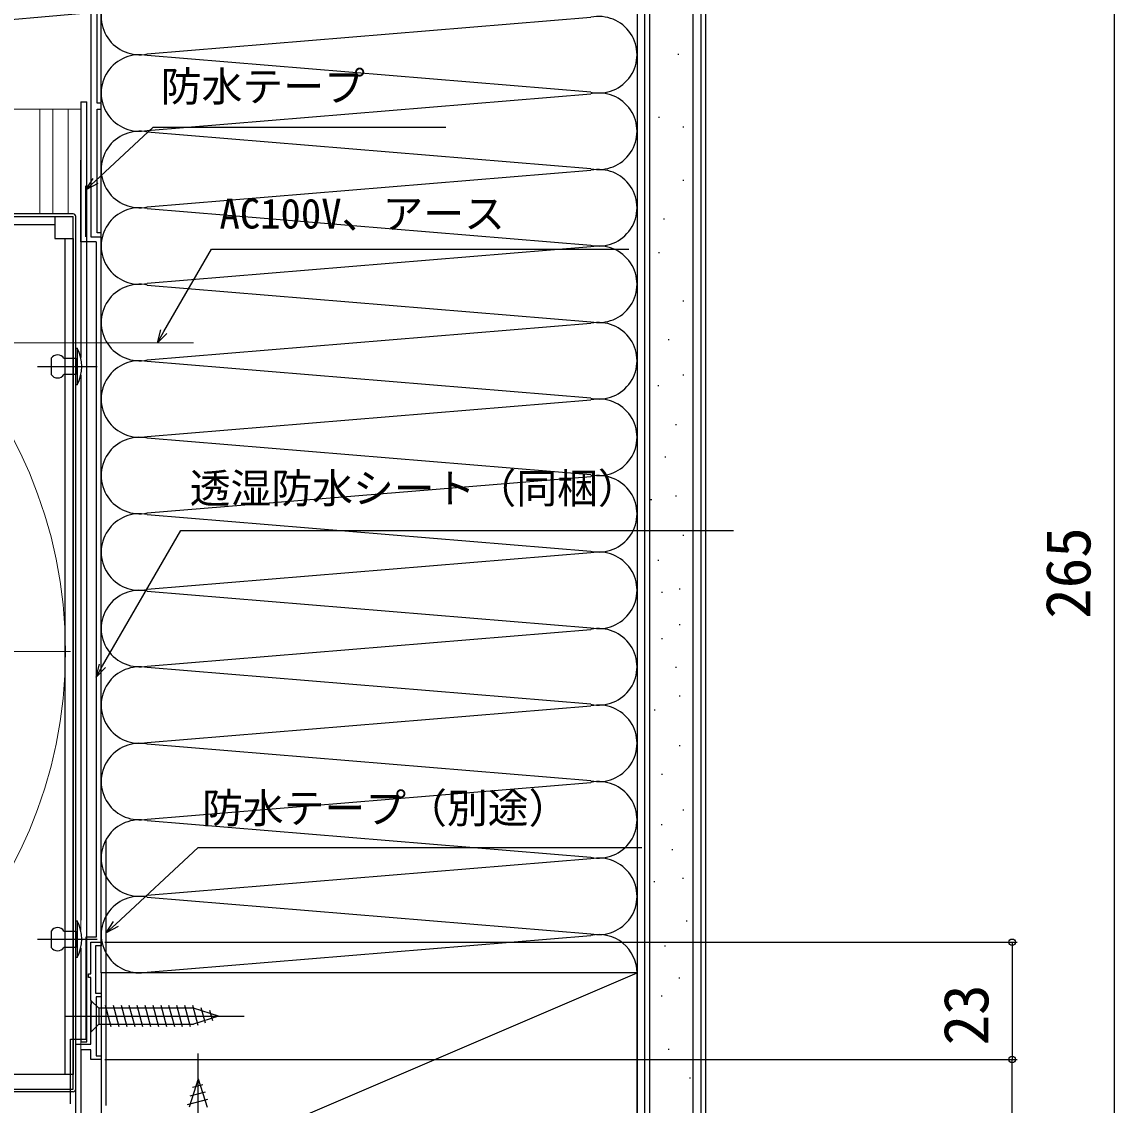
# Model space of a CAD drawing. Units: millimetres, scale not verified. Extents: x -525 to 525, y -782 to 778.
# Drawn here: x -148.3 to 65.7, y 354.8 to 567.2 of the extents above; entities that cross this region are included whole.
import ezdxf
from ezdxf.enums import TextEntityAlignment as Align

# ---------------------------------------------------------------- set-up
doc = ezdxf.new("R2010")
doc.units = ezdxf.units.MM
doc.header["$LTSCALE"] = 4
for name, color, linetype in [('0-2_YKK_11', 7, 'Continuous'), ('0-5_YKK_13', 4, 'Continuous'), ('0-7_YKK_D', 6, 'Continuous'), ('0-9_YSS_K', 3, 'Continuous'), ('0-A_YSS_KE', 3, 'Continuous')]:
    doc.layers.add(name, color=color, linetype=linetype)
doc.layers.add('0-4_YKK_12', color=2, linetype='Continuous', lineweight=18)
doc.styles.add('ＭＳ ゴシック', font='')
doc.styles.get('ＭＳ ゴシック').set_extended_font_data('MS Gothic')

msp = doc.modelspace()

# ---------------------------------------------------------------- linework, layer by layer
at = {"layer": '0-2_YKK_11'}
for points in [[(-160.189, 564.9), (-160.189, 566.773), (-134.789, 568.995), (-134.789, 525), (-132.789, 525), (-132.789, 525.8), (-133.589, 525.8), (-133.589, 550), (-132.789, 550), (-132.789, 551.2), (-133.589, 551.2), (-133.589, 569)], [(-137.787, 346.398), (-137.787, 366.698), (-134.787, 366.698), (-134.787, 374.439), (-134.667, 374.623), (-134.667, 375.173), (-134.787, 375.356), (-134.787, 379.798), (-135.287, 379.798), (-135.287, 380.498), (-134.787, 380.498), (-134.787, 386.698), (-132.787, 386.698), (-132.787, 385.998), (-133.887, 385.998), (-133.887, 376.698), (-132.787, 376.698), (-132.787, 375.998), (-133.787, 375.998), (-133.787, 364.398), (-132.787, 364.398), (-132.787, 363.698), (-134.787, 363.698), (-134.787, 365.598), (-136.787, 365.598), (-136.787, 338.698)]]:
    msp.add_lwpolyline(points, dxfattribs=at)
at = {"layer": '0-4_YKK_12'}
for p, q in [((-132.789, 353.7), (-132.789, 595.7)), ((-225.789, 550), (-136.789, 550)), ((-144.789, 529.494), (-144.789, 550)), ((-142.289, 529.494), (-142.289, 550)), ((-139.289, 550), (-139.289, 529.494)), ((-136.789, 501.337), (-136.789, 550)), ((-156.295, 504.2), (-114.68, 504.2)), ((-136.789, 389.035), (-136.789, 497.861)), ((-320.788, 443.699), (-138.788, 443.699)), ((-136.789, 364.698), (-136.789, 385.558)), ((-136.789, 336.2), (-136.789, 363.698))]:
    msp.add_line(p, q, dxfattribs=at)
msp.add_circle((-229.788, 443.699), 90, dxfattribs=at)
at = {"layer": '0-5_YKK_13'}
for p, q in [((-136.789, 551.5), (-135.589, 551.5)), ((-136.789, 551.5), (-136.789, 503.718)), ((-136.789, 551.5), (-136.789, 501.337)), ((-135.589, 367.2), (-135.589, 551.5)), ((-138.289, 529.494), (-177.289, 529.494)), ((-177.289, 528.994), (-138.289, 528.994)), ((-138.289, 357.896), (-138.289, 528.994)), ((-137.789, 357.896), (-137.789, 528.994)), ((-139.889, 524.697), (-139.889, 360.797)), ((-142.588, 501.199), (-142.588, 497.999)), ((-140.088, 501.199), (-137.788, 501.199)), ((-145.258, 499.599), (-133.588, 499.599)), ((-136.789, 497.861), (-136.789, 391.034)), ((-142.588, 388.896), (-142.588, 385.696)), ((-140.088, 388.896), (-137.788, 388.896)), ((-145.258, 387.296), (-133.588, 387.296)), ((-136.789, 385.558), (-136.789, 367.2)), ((-134.789, 375.298), (-134.789, 369.098)), ((-134.789, 375.298), (-133.239, 373.748)), ((-114.705, 373.748), (-133.239, 373.748)), ((-133.239, 373.748), (-133.239, 370.648)), ((-130.812, 370.098), (-131.938, 374.298)), ((-129.259, 370.098), (-130.385, 374.298)), ((-127.706, 370.098), (-128.832, 374.298)), ((-126.153, 370.098), (-127.279, 374.298)), ((-124.601, 370.098), (-125.726, 374.298)), ((-123.048, 370.098), (-124.173, 374.298)), ((-121.495, 370.098), (-122.62, 374.298)), ((-119.942, 370.098), (-121.067, 374.298)), ((-118.389, 370.098), (-119.514, 374.298)), ((-116.836, 370.098), (-117.961, 374.298)), ((-115.283, 370.098), (-116.408, 374.298)), ((-113.799, 370.356), (-114.855, 374.298)), ((-109.789, 372.198), (-114.705, 373.748)), ((-112.367, 370.808), (-113.181, 373.844)), ((-110.936, 371.259), (-111.485, 373.309)), ((-139.789, 372.198), (-104.789, 372.198)), ((-134.789, 369.098), (-133.239, 370.648)), ((-133.239, 370.648), (-114.705, 370.648)), ((-109.789, 372.198), (-114.705, 370.648)), ((-136.789, 367.2), (-135.589, 367.2)), ((-113.786, 314.9), (-113.786, 364.9)), ((-113.786, 359.9), (-115.536, 354.35)), ((-113.786, 359.9), (-112.036, 354.35)), ((-170.489, 357.896), (-138.289, 357.896)), ((-112.848, 358.754), (-114.897, 358.205)), ((-138.289, 357.396), (-170.489, 357.396)), ((-111.945, 355.89), (-115.967, 354.812)), ((-112.396, 357.322), (-115.432, 356.508))]:
    msp.add_line(p, q, dxfattribs=at)
for points in [[(-233.989, 532.397), (-233.989, 545.997), (-232.389, 545.997), (-232.389, 532.397), (-180.789, 532.397), (-180.789, 527.397), (-141.889, 527.397)], [(-141.889, 528.997), (-141.889, 524.697), (-138.289, 524.697), (-138.289, 360.797), (-153.289, 360.797), (-153.289, 357.897), (-232.389, 357.897), (-232.389, 341.197), (-233.989, 341.197), (-233.989, 357.897)], [(-177.789, 527.397), (-177.789, 528.997), (-141.889, 528.997)], [(-137.788, 501.199), (-137.788, 497.999), (-140.088, 497.999)], [(-137.788, 388.896), (-137.788, 385.696), (-140.088, 385.696)]]:
    msp.add_lwpolyline(points, dxfattribs=at)
for points in [[(-137.488, 495.999), (-137.788, 495.999), (-137.788, 503.199), (-137.488, 503.199)], [(-137.488, 383.696), (-137.788, 383.696), (-137.788, 390.896), (-137.488, 390.896)]]:
    msp.add_lwpolyline(points, close=True, dxfattribs=at)
for centre, radius, start, end in [((-138.289, 528.994), 0.5, 0, 90), ((-144.238, 499.599), 7.65, 331.92751, 28.07249), ((-141.338, 500.37), 1.5, 33.55731, 146.44269), ((-141.338, 498.828), 1.5, 213.55731, 326.44269), ((-144.238, 387.296), 7.65, 331.92751, 28.07249), ((-141.338, 388.067), 1.5, 33.55731, 146.44269), ((-141.338, 386.525), 1.5, 213.55731, 326.44269), ((-138.289, 357.896), 0.5, 270, 0)]:
    msp.add_arc(centre, radius, start, end, dxfattribs=at)
at = {"layer": '0-7_YKK_D'}
for p, q in [((65.713, 595.7), (65.713, 330.7)), ((-132.087, 386.698), (46.713, 386.698)), ((45.713, 386.698), (45.713, 363.698)), ((-132.087, 363.698), (46.713, 363.698)), ((-132.087, 363.698), (46.713, 363.698)), ((45.713, 330.7), (45.713, 363.698))]:
    msp.add_line(p, q, dxfattribs=at)
for points in [[(-135.789, 534.214), (-133.923, 535.953), (-122.616, 546.496), (-65.235, 546.496)], [(-133.458, 535.454), (-135.789, 534.214), (-134.389, 536.453)], [(-121.783, 504.2), (-120.508, 506.408), (-111.162, 522.596), (-29.389, 522.596)], [(-119.916, 506.067), (-121.783, 504.2), (-121.099, 506.75)], [(-133.792, 438.669), (-132.517, 440.877), (-117.191, 467.423), (-8.894, 467.423)], [(-131.925, 440.535), (-133.792, 438.669), (-133.108, 441.219)], [(-131.787, 388.516), (-129.922, 390.254), (-113.808, 405.279), (-26.871, 405.279)], [(-129.456, 389.755), (-131.787, 388.516), (-130.388, 390.754)]]:
    msp.add_lwpolyline(points, dxfattribs=at)
for centre in [(45.713, 386.698), (45.713, 363.698), (45.713, 363.698)]:
    msp.add_circle(centre, 0.637, dxfattribs=at)
at = {"layer": '0-9_YSS_K'}
for p, q in [((-132.787, 380.7), (-132.787, 663)), ((-27.787, 663), (-27.787, 380.7)), ((-26.287, 320.697), (-26.287, 663)), ((-16.787, 320.697), (-16.787, 663)), ((-14.287, 320.697), (-14.287, 663)), ((-123.756, 560.858), (-36.819, 568.042)), ((-36.819, 553.358), (-123.756, 560.542)), ((-19.77, 560.795), (-19.57, 560.795)), ((-123.756, 545.858), (-36.819, 553.042)), ((-23.563, 548.467), (-23.363, 548.467)), ((-18.822, 546.57), (-18.622, 546.57)), ((-36.819, 538.358), (-123.756, 545.542)), ((-123.756, 530.858), (-36.819, 538.042)), ((-18.822, 536.139), (-18.622, 536.139)), ((-123.756, 530.542), (-36.819, 523.358)), ((-22.615, 528.553), (-22.415, 528.553)), ((-36.819, 523.042), (-123.756, 515.858)), ((-23.563, 521.915), (-23.363, 521.915)), ((-123.756, 515.542), (-36.819, 508.358)), ((-18.822, 512.432), (-18.622, 512.432)), ((-123.756, 500.858), (-36.819, 508.042)), ((-21.667, 504.846), (-21.467, 504.846)), ((-36.819, 493.358), (-123.756, 500.542)), ((-18.82, 497.974), (-18.62, 497.974)), ((-23.715, 495.876), (-23.515, 495.876)), ((-123.756, 485.858), (-36.819, 493.042)), ((-20.219, 488.183), (-20.019, 488.183)), ((-36.819, 478.358), (-123.756, 485.542)), ((-22.317, 481.889), (-22.117, 481.889)), ((-123.756, 470.858), (-36.819, 478.042)), ((-25.114, 473.497), (-24.914, 473.497)), ((-20.219, 474.196), (-20.019, 474.196)), ((-123.756, 470.542), (-36.819, 463.358)), ((-18.82, 466.503), (-18.62, 466.503)), ((-36.819, 463.042), (-123.756, 455.858)), ((-23.715, 461.608), (-23.515, 461.608)), ((-19.519, 456.013), (-19.319, 456.013)), ((-123.756, 455.542), (-36.819, 448.358)), ((-23.016, 455.313), (-22.816, 455.313)), ((-123.756, 440.858), (-36.819, 448.042)), ((-19.519, 449.019), (-19.319, 449.019)), ((-23.016, 446.222), (-22.816, 446.222)), ((-36.819, 433.358), (-123.756, 440.542)), ((-20.219, 440.627), (-20.019, 440.627)), ((-19.519, 435.032), (-19.319, 435.032)), ((-123.756, 425.858), (-36.819, 433.042)), ((-24.415, 432.235), (-24.215, 432.235)), ((-36.819, 418.358), (-123.756, 425.542)), ((-19.519, 425.241), (-19.319, 425.241)), ((-23.016, 419.646), (-22.816, 419.646)), ((-123.756, 410.858), (-36.819, 418.042)), ((-18.82, 412.653), (-18.62, 412.653)), ((-123.756, 410.542), (-36.819, 403.358)), ((-23.074, 409.783), (-22.874, 409.783)), ((-20.976, 404.888), (-20.776, 404.888)), ((-36.819, 403.042), (-123.756, 395.858)), ((-24.473, 398.594), (-24.273, 398.594)), ((-18.878, 399.293), (-18.678, 399.293)), ((-123.756, 395.542), (-36.819, 388.358)), ((-18.179, 390.901), (-17.979, 390.901)), ((-123.756, 380.858), (-36.819, 388.042)), ((-22.375, 386.005), (-22.175, 386.005)), ((-132.787, 335.7), (-27.787, 380.7)), ((-19.578, 379.711), (-19.378, 379.711)), ((-23.074, 376.214), (-22.874, 376.214)), ((-21.676, 365.724), (-21.476, 365.724)), ((-17.479, 360.129), (-17.279, 360.129))]:
    msp.add_line(p, q, dxfattribs=at)
for centre, start, end in [((-125.287, 568.2), 78.21648, 281.78352), ((-35.287, 560.7), 258.21646, 101.78354), ((-125.287, 553.2), 78.21648, 281.78353), ((-35.287, 545.7), 258.21646, 101.78354), ((-125.287, 538.2), 78.21649, 281.78353), ((-35.287, 530.7), 258.21646, 101.78354), ((-125.287, 523.2), 78.21649, 281.78353), ((-35.287, 515.7), 258.21646, 101.78354), ((-125.287, 508.2), 78.21648, 281.78352), ((-35.287, 500.7), 258.21646, 101.78354), ((-125.287, 493.2), 78.21648, 281.78353), ((-35.287, 485.7), 258.21646, 101.78354), ((-125.287, 478.2), 78.21649, 281.78353), ((-35.287, 470.7), 258.21646, 101.78354), ((-125.287, 463.2), 78.21649, 281.78353), ((-35.287, 455.7), 258.21646, 101.78354), ((-125.287, 448.2), 78.21648, 281.78352), ((-35.287, 440.7), 258.21646, 101.78354), ((-125.287, 433.2), 78.21648, 281.78353), ((-35.287, 425.7), 258.21646, 101.78354), ((-125.287, 418.2), 78.21649, 281.78353), ((-35.287, 410.7), 258.21646, 101.78354), ((-125.287, 403.2), 78.21649, 281.78353), ((-35.287, 395.7), 258.21646, 101.78354), ((-125.287, 388.2), 78.21649, 281.78353), ((-35.287, 380.7), 0, 101.78354)]:
    msp.add_arc(centre, 7.5, start, end, dxfattribs=at)
at = {"layer": '0-A_YSS_KE'}
for p, q in [((-27.787, 663), (-27.787, 320.697)), ((-25.287, 320.697), (-25.287, 663)), ((-15.287, 663), (-15.287, 320.697)), ((-136.789, 524), (-136.789, 540)), ((-135.789, 525), (-135.789, 535)), ((-133.792, 524), (-136.789, 524)), ((-133.792, 524), (-133.792, 387.698)), ((-131.787, 354.702), (-131.787, 406.702)), ((-135.787, 387.698), (-135.787, 367.698)), ((-133.792, 387.698), (-135.787, 387.698))]:
    msp.add_line(p, q, dxfattribs=at)
msp.add_lwpolyline([(-27.787, 335.7), (-27.787, 380.7), (-132.787, 380.7), (-132.787, 335.7)], close=True, dxfattribs=at)
msp.add_lwpolyline([(-138.787, 354.998), (-138.787, 367.698), (-135.787, 367.698)], dxfattribs=at)

# ---------------------------------------------------------------- texts
at = {"layer": '0-7_YKK_D', "style": 'ＭＳ ゴシック'}
for s, p in [('防水テープ', (-121.115, 549.792)), ('AC100V、アース', (-109.613, 524.87)), ('透湿防水シート（同梱）', (-115.451, 471.025)), ('防水テープ（別途）', (-113.036, 408.31))]:
    msp.add_text(s, height=5.865, dxfattribs=at).set_placement(p, align=Align.BOTTOM_LEFT)
for s, p in [('265', (63.713, 450.109)), ('23', (43.713, 366.47))]:
    msp.add_text(s, height=8.798, rotation=90, dxfattribs=at).set_placement(p, align=Align.BOTTOM_LEFT)

doc.saveas('drawing.dxf')
